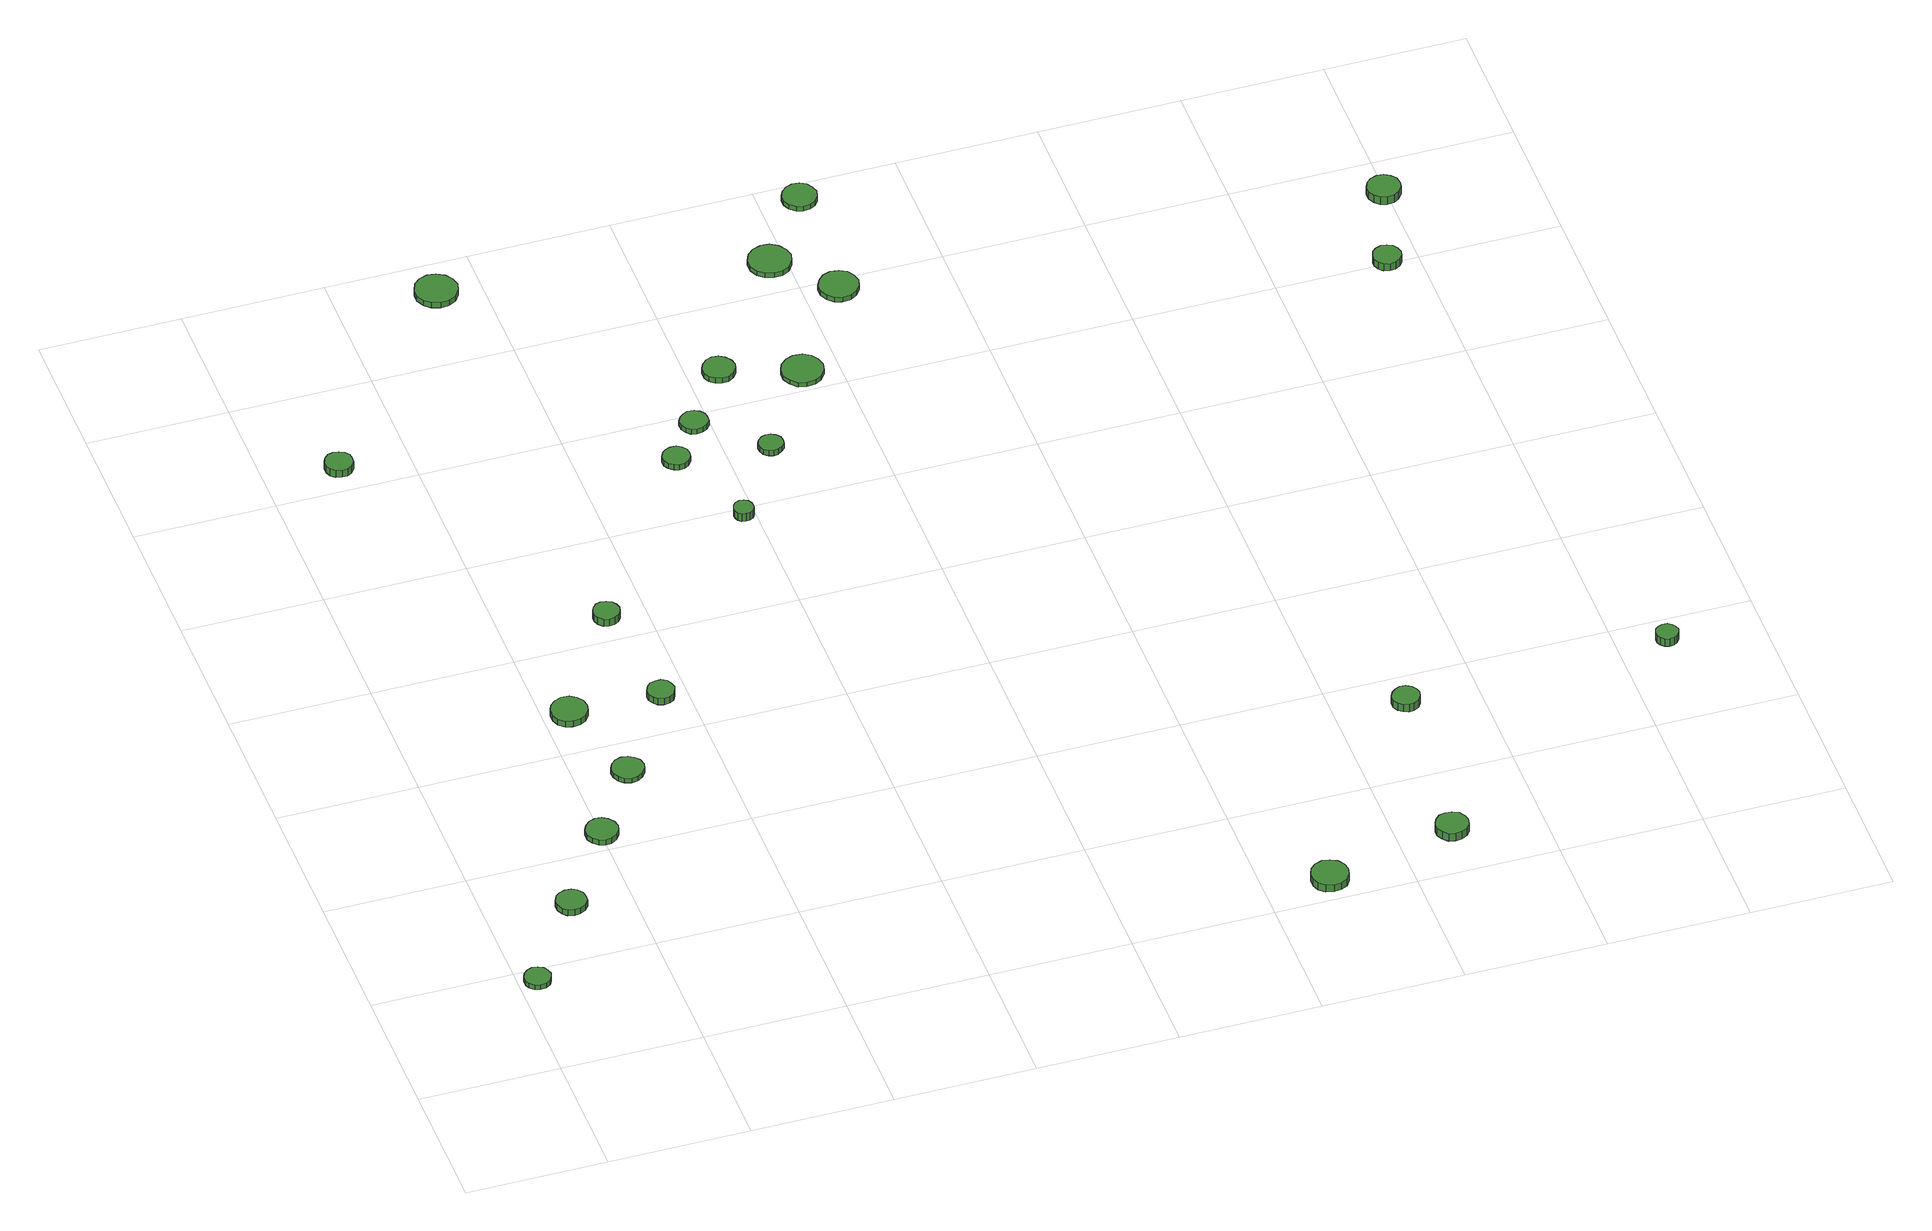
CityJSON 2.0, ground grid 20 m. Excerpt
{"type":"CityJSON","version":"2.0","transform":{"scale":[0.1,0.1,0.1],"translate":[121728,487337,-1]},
"CityObjects":{
"tree1":{"type":"SolitaryVegetationObject","attributes":{"function":"something"},"geometry":[{"type":"MultiSurface","lod":"1","boundaries":[[[0,1,2,3,4,5,6,7,8,9,10,11,12,13,14]],[[15,16,17,18,19,20,21,22,23,24,25,26,27,28,29]],[[0,29,28,1]],[[1,28,27,2]],[[2,27,26,3]],[[3,26,25,4]],[[4,25,24,5]],[[5,24,23,6]],[[6,23,22,7]],[[7,22,21,8]],[[8,21,20,9]],[[9,20,19,10]],[[10,19,18,11]],[[11,18,17,12]],[[12,17,16,13]],[[13,16,15,14]],[[14,15,29,0]]]}]},
"tree2":{"type":"SolitaryVegetationObject","attributes":{"function":"something"},"geometry":[{"type":"MultiSurface","lod":"1","boundaries":[[[30,31,32,33,34,35,36,37,38,39,40,41,42,43,44]],[[45,46,47,48,49,50,51,52,53,54,55,56,57,58,59]],[[30,59,58,31]],[[31,58,57,32]],[[32,57,56,33]],[[33,56,55,34]],[[34,55,54,35]],[[35,54,53,36]],[[36,53,52,37]],[[37,52,51,38]],[[38,51,50,39]],[[39,50,49,40]],[[40,49,48,41]],[[41,48,47,42]],[[42,47,46,43]],[[43,46,45,44]],[[44,45,59,30]]]}]},
"tree3":{"type":"SolitaryVegetationObject","attributes":{"function":"something"},"geometry":[{"type":"MultiSurface","lod":"1","boundaries":[[[60,61,62,63,64,65,66,67,68,69,70,71,72,73,74]],[[75,76,77,78,79,80,81,82,83,84,85,86,87,88,89]],[[60,89,88,61]],[[61,88,87,62]],[[62,87,86,63]],[[63,86,85,64]],[[64,85,84,65]],[[65,84,83,66]],[[66,83,82,67]],[[67,82,81,68]],[[68,81,80,69]],[[69,80,79,70]],[[70,79,78,71]],[[71,78,77,72]],[[72,77,76,73]],[[73,76,75,74]],[[74,75,89,60]]]}]},
"tree4":{"type":"SolitaryVegetationObject","attributes":{"function":"something"},"geometry":[{"type":"MultiSurface","lod":"1","boundaries":[[[90,91,92,93,94,95,96,97,98,99,100,101,102,103,104]],[[105,106,107,108,109,110,111,112,113,114,115,116,117,118,119]],[[90,119,118,91]],[[91,118,117,92]],[[92,117,116,93]],[[93,116,115,94]],[[94,115,114,95]],[[95,114,113,96]],[[96,113,112,97]],[[97,112,111,98]],[[98,111,110,99]],[[99,110,109,100]],[[100,109,108,101]],[[101,108,107,102]],[[102,107,106,103]],[[103,106,105,104]],[[104,105,119,90]]]}]},
"tree5":{"type":"SolitaryVegetationObject","attributes":{"function":"something"},"geometry":[{"type":"MultiSurface","lod":"1","boundaries":[[[120,121,122,123,124,125,126,127,128,129,130,131,132,133,134]],[[135,136,137,138,139,140,141,142,143,144,145,146,147,148,149]],[[120,149,148,121]],[[121,148,147,122]],[[122,147,146,123]],[[123,146,145,124]],[[124,145,144,125]],[[125,144,143,126]],[[126,143,142,127]],[[127,142,141,128]],[[128,141,140,129]],[[129,140,139,130]],[[130,139,138,131]],[[131,138,137,132]],[[132,137,136,133]],[[133,136,135,134]],[[134,135,149,120]]]}]},
"tree6":{"type":"SolitaryVegetationObject","attributes":{"function":"something"},"geometry":[{"type":"MultiSurface","lod":"1","boundaries":[[[150,151,152,153,154,155,156,157,158,159,160,161,162,163,164]],[[165,166,167,168,169,170,171,172,173,174,175,176,177,178,179]],[[150,179,178,151]],[[151,178,177,152]],[[152,177,176,153]],[[153,176,175,154]],[[154,175,174,155]],[[155,174,173,156]],[[156,173,172,157]],[[157,172,171,158]],[[158,171,170,159]],[[159,170,169,160]],[[160,169,168,161]],[[161,168,167,162]],[[162,167,166,163]],[[163,166,165,164]],[[164,165,179,150]]]}]},
"tree7":{"type":"SolitaryVegetationObject","attributes":{"function":"something"},"geometry":[{"type":"MultiSurface","lod":"1","boundaries":[[[180,181,182,183,184,185,186,187,188,189,190,191,192,193,194]],[[195,196,197,198,199,200,201,202,203,204,205,206,207,208,209]],[[180,209,208,181]],[[181,208,207,182]],[[182,207,206,183]],[[183,206,205,184]],[[184,205,204,185]],[[185,204,203,186]],[[186,203,202,187]],[[187,202,201,188]],[[188,201,200,189]],[[189,200,199,190]],[[190,199,198,191]],[[191,198,197,192]],[[192,197,196,193]],[[193,196,195,194]],[[194,195,209,180]]]}]},
"tree8":{"type":"SolitaryVegetationObject","attributes":{"function":"something"},"geometry":[{"type":"MultiSurface","lod":"1","boundaries":[[[210,211,212,213,214,215,216,217,218,219,220,221,222,223,224]],[[225,226,227,228,229,230,231,232,233,234,235,236,237,238,239]],[[210,239,238,211]],[[211,238,237,212]],[[212,237,236,213]],[[213,236,235,214]],[[214,235,234,215]],[[215,234,233,216]],[[216,233,232,217]],[[217,232,231,218]],[[218,231,230,219]],[[219,230,229,220]],[[220,229,228,221]],[[221,228,227,222]],[[222,227,226,223]],[[223,226,225,224]],[[224,225,239,210]]]}]},
"tree9":{"type":"SolitaryVegetationObject","attributes":{"function":"something"},"geometry":[{"type":"MultiSurface","lod":"1","boundaries":[[[240,241,242,243,244,245,246,247,248,249,250,251,252,253,254]],[[255,256,257,258,259,260,261,262,263,264,265,266,267,268,269]],[[240,269,268,241]],[[241,268,267,242]],[[242,267,266,243]],[[243,266,265,244]],[[244,265,264,245]],[[245,264,263,246]],[[246,263,262,247]],[[247,262,261,248]],[[248,261,260,249]],[[249,260,259,250]],[[250,259,258,251]],[[251,258,257,252]],[[252,257,256,253]],[[253,256,255,254]],[[254,255,269,240]]]}]},
"tree10":{"type":"SolitaryVegetationObject","attributes":{"function":"something"},"geometry":[{"type":"MultiSurface","lod":"1","boundaries":[[[270,271,272,273,274,275,276,277,278,279,280,281,282,283,284]],[[285,286,287,288,289,290,291,292,293,294,295,296,297,298,299]],[[270,299,298,271]],[[271,298,297,272]],[[272,297,296,273]],[[273,296,295,274]],[[274,295,294,275]],[[275,294,293,276]],[[276,293,292,277]],[[277,292,291,278]],[[278,291,290,279]],[[279,290,289,280]],[[280,289,288,281]],[[281,288,287,282]],[[282,287,286,283]],[[283,286,285,284]],[[284,285,299,270]]]}]},
"tree11":{"type":"SolitaryVegetationObject","attributes":{"function":"something"},"geometry":[{"type":"MultiSurface","lod":"1","boundaries":[[[300,301,302,303,304,305,306,307,308,309,310,311,312,313,314]],[[315,316,317,318,319,320,321,322,323,324,325,326,327,328,329]],[[300,329,328,301]],[[301,328,327,302]],[[302,327,326,303]],[[303,326,325,304]],[[304,325,324,305]],[[305,324,323,306]],[[306,323,322,307]],[[307,322,321,308]],[[308,321,320,309]],[[309,320,319,310]],[[310,319,318,311]],[[311,318,317,312]],[[312,317,316,313]],[[313,316,315,314]],[[314,315,329,300]]]}]},
"tree12":{"type":"SolitaryVegetationObject","attributes":{"function":"something"},"geometry":[{"type":"MultiSurface","lod":"1","boundaries":[[[330,331,332,333,334,335,336,337,338,339,340,341,342,343,344]],[[345,346,347,348,349,350,351,352,353,354,355,356,357,358,359]],[[330,359,358,331]],[[331,358,357,332]],[[332,357,356,333]],[[333,356,355,334]],[[334,355,354,335]],[[335,354,353,336]],[[336,353,352,337]],[[337,352,351,338]],[[338,351,350,339]],[[339,350,349,340]],[[340,349,348,341]],[[341,348,347,342]],[[342,347,346,343]],[[343,346,345,344]],[[344,345,359,330]]]}]},
"tree13":{"type":"SolitaryVegetationObject","attributes":{"function":"something"},"geometry":[{"type":"MultiSurface","lod":"1","boundaries":[[[360,361,362,363,364,365,366,367,368,369,370,371,372,373,374]],[[375,376,377,378,379,380,381,382,383,384,385,386,387,388,389]],[[360,389,388,361]],[[361,388,387,362]],[[362,387,386,363]],[[363,386,385,364]],[[364,385,384,365]],[[365,384,383,366]],[[366,383,382,367]],[[367,382,381,368]],[[368,381,380,369]],[[369,380,379,370]],[[370,379,378,371]],[[371,378,377,372]],[[372,377,376,373]],[[373,376,375,374]],[[374,375,389,360]]]}]},
"tree14":{"type":"SolitaryVegetationObject","attributes":{"function":"something"},"geometry":[{"type":"MultiSurface","lod":"1","boundaries":[[[390,391,392,393,394,395,396,397,398,399,400,401,402,403,404]],[[405,406,407,408,409,410,411,412,413,414,415,416,417,418,419]],[[390,419,418,391]],[[391,418,417,392]],[[392,417,416,393]],[[393,416,415,394]],[[394,415,414,395]],[[395,414,413,396]],[[396,413,412,397]],[[397,412,411,398]],[[398,411,410,399]],[[399,410,409,400]],[[400,409,408,401]],[[401,408,407,402]],[[402,407,406,403]],[[403,406,405,404]],[[404,405,419,390]]]}]},
"tree15":{"type":"SolitaryVegetationObject","attributes":{"function":"something"},"geometry":[{"type":"MultiSurface","lod":"1","boundaries":[[[420,421,422,423,424,425,426,427,428,429,430,431,432,433,434]],[[435,436,437,438,439,440,441,442,443,444,445,446,447,448,449]],[[420,449,448,421]],[[421,448,447,422]],[[422,447,446,423]],[[423,446,445,424]],[[424,445,444,425]],[[425,444,443,426]],[[426,443,442,427]],[[427,442,441,428]],[[428,441,440,429]],[[429,440,439,430]],[[430,439,438,431]],[[431,438,437,432]],[[432,437,436,433]],[[433,436,435,434]],[[434,435,449,420]]]}]},
"tree16":{"type":"SolitaryVegetationObject","attributes":{"function":"something"},"geometry":[{"type":"MultiSurface","lod":"1","boundaries":[[[450,451,452,453,454,455,456,457,458,459,460,461,462,463,464]],[[465,466,467,468,469,470,471,472,473,474,475,476,477,478,479]],[[450,479,478,451]],[[451,478,477,452]],[[452,477,476,453]],[[453,476,475,454]],[[454,475,474,455]],[[455,474,473,456]],[[456,473,472,457]],[[457,472,471,458]],[[458,471,470,459]],[[459,470,469,460]],[[460,469,468,461]],[[461,468,467,462]],[[462,467,466,463]],[[463,466,465,464]],[[464,465,479,450]]]}]},
"tree17":{"type":"SolitaryVegetationObject","attributes":{"function":"something"},"geometry":[{"type":"MultiSurface","lod":"1","boundaries":[[[480,481,482,483,484,485,486,487,488,489,490,491,492,493,494]],[[495,496,497,498,499,500,501,502,503,504,505,506,507,508,509]],[[480,509,508,481]],[[481,508,507,482]],[[482,507,506,483]],[[483,506,505,484]],[[484,505,504,485]],[[485,504,503,486]],[[486,503,502,487]],[[487,502,501,488]],[[488,501,500,489]],[[489,500,499,490]],[[490,499,498,491]],[[491,498,497,492]],[[492,497,496,493]],[[493,496,495,494]],[[494,495,509,480]]]}]},
"tree18":{"type":"SolitaryVegetationObject","attributes":{"function":"something"},"geometry":[{"type":"MultiSurface","lod":"1","boundaries":[[[510,511,512,513,514,515,516,517,518,519,520,521,522,523,524]],[[525,526,527,528,529,530,531,532,533,534,535,536,537,538,539]],[[510,539,538,511]],[[511,538,537,512]],[[512,537,536,513]],[[513,536,535,514]],[[514,535,534,515]],[[515,534,533,516]],[[516,533,532,517]],[[517,532,531,518]],[[518,531,530,519]],[[519,530,529,520]],[[520,529,528,521]],[[521,528,527,522]],[[522,527,526,523]],[[523,526,525,524]],[[524,525,539,510]]]}]},
"tree19":{"type":"SolitaryVegetationObject","attributes":{"function":"something"},"geometry":[{"type":"MultiSurface","lod":"1","boundaries":[[[540,541,542,543,544,545,546,547,548,549,550,551,552,553,554]],[[555,556,557,558,559,560,561,562,563,564,565,566,567,568,569]],[[540,569,568,541]],[[541,568,567,542]],[[542,567,566,543]],[[543,566,565,544]],[[544,565,564,545]],[[545,564,563,546]],[[546,563,562,547]],[[547,562,561,548]],[[548,561,560,549]],[[549,560,559,550]],[[550,559,558,551]],[[551,558,557,552]],[[552,557,556,553]],[[553,556,555,554]],[[554,555,569,540]]]}]},
"tree20":{"type":"SolitaryVegetationObject","attributes":{"function":"something"},"geometry":[{"type":"MultiSurface","lod":"1","boundaries":[[[570,571,572,573,574,575,576,577,578,579,580,581,582,583,584]],[[585,586,587,588,589,590,591,592,593,594,595,596,597,598,599]],[[570,599,598,571]],[[571,598,597,572]],[[572,597,596,573]],[[573,596,595,574]],[[574,595,594,575]],[[575,594,593,576]],[[576,593,592,577]],[[577,592,591,578]],[[578,591,590,579]],[[579,590,589,580]],[[580,589,588,581]],[[581,588,587,582]],[[582,587,586,583]],[[583,586,585,584]],[[584,585,599,570]]]}]},
"tree21":{"type":"SolitaryVegetationObject","attributes":{"function":"something"},"geometry":[{"type":"MultiSurface","lod":"1","boundaries":[[[600,601,602,603,604,605,606,607,608,609,610,611,612,613,614]],[[615,616,617,618,619,620,621,622,623,624,625,626,627,628,629]],[[600,629,628,601]],[[601,628,627,602]],[[602,627,626,603]],[[603,626,625,604]],[[604,625,624,605]],[[605,624,623,606]],[[606,623,622,607]],[[607,622,621,608]],[[608,621,620,609]],[[609,620,619,610]],[[610,619,618,611]],[[611,618,617,612]],[[612,617,616,613]],[[613,616,615,614]],[[614,615,629,600]]]}]},
"tree22":{"type":"SolitaryVegetationObject","attributes":{"function":"something"},"geometry":[{"type":"MultiSurface","lod":"1","boundaries":[[[630,631,632,633,634,635,636,637,638,639,640,641,642,643,644]],[[645,646,647,648,649,650,651,652,653,654,655,656,657,658,659]],[[630,659,658,631]],[[631,658,657,632]],[[632,657,656,633]],[[633,656,655,634]],[[634,655,654,635]],[[635,654,653,636]],[[636,653,652,637]],[[637,652,651,638]],[[638,651,650,639]],[[639,650,649,640]],[[640,649,648,641]],[[641,648,647,642]],[[642,647,646,643]],[[643,646,645,644]],[[644,645,659,630]]]}]},
"tree23":{"type":"SolitaryVegetationObject","attributes":{"function":"something"},"geometry":[{"type":"MultiSurface","lod":"1","boundaries":[[[660,661,662,663,664,665,666,667,668,669,670,671,672,673,674]],[[675,676,677,678,679,680,681,682,683,684,685,686,687,688,689]],[[660,689,688,661]],[[661,688,687,662]],[[662,687,686,663]],[[663,686,685,664]],[[664,685,684,665]],[[665,684,683,666]],[[666,683,682,667]],[[667,682,681,668]],[[668,681,680,669]],[[669,680,679,670]],[[670,679,678,671]],[[671,678,677,672]],[[672,677,676,673]],[[673,676,675,674]],[[674,675,689,660]]]}]},
"tree24":{"type":"SolitaryVegetationObject","attributes":{"function":"something"},"geometry":[{"type":"MultiSurface","lod":"1","boundaries":[[[690,691,692,693,694,695,696,697,698,699,700,701,702,703,704]],[[705,706,707,708,709,710,711,712,713,714,715,716,717,718,719]],[[690,719,718,691]],[[691,718,717,692]],[[692,717,716,693]],[[693,716,715,694]],[[694,715,714,695]],[[695,714,713,696]],[[696,713,712,697]],[[697,712,711,698]],[[698,711,710,699]],[[699,710,709,700]],[[700,709,708,701]],[[701,708,707,702]],[[702,707,706,703]],[[703,706,705,704]],[[704,705,719,690]]]}]}
},
"vertices":[
[45,177,15],[43,185,15],[39,191,15],[32,195,15],[24,196,15],[17,193,15],[11,188,15],[8,181,15],[8,173,15],[11,166,15],[17,161,15],[24,159,15],[32,159,15],[39,163,15],[43,170,15],[43,170,7],[39,163,7],[32,159,7],[24,159,7],[17,161,7],[11,166,7],[8,173,7],[8,181,7],[11,188,7],[17,193,7],[24,196,7],[32,195,7],[39,191,7],[43,185,7],[45,177,7],
[138,309,16],[137,318,16],[131,325,16],[124,329,16],[115,330,16],[106,327,16],[100,322,16],[96,313,16],[96,305,16],[100,296,16],[106,290,16],[115,288,16],[124,289,16],[131,293,16],[137,300,16],[137,300,6],[131,293,6],[124,289,6],[115,288,6],[106,290,6],[100,296,6],[96,305,6],[96,313,6],[100,322,6],[106,327,6],[115,330,6],[124,329,6],[131,325,6],[137,318,6],[138,309,6],
[224,433,15],[222,442,15],[216,450,15],[208,455,15],[199,456,15],[190,453,15],[183,446,15],[179,438,15],[179,428,15],[183,420,15],[190,413,15],[199,410,15],[208,411,15],[216,416,15],[222,424,15],[222,424,6],[216,416,6],[208,411,6],[199,410,6],[190,413,6],[183,420,6],[179,428,6],[179,438,6],[183,446,6],[190,453,6],[199,456,6],[208,455,6],[216,450,6],[222,442,6],[224,433,6],
[296,540,15],[294,550,15],[288,557,15],[280,562,15],[271,563,15],[262,560,15],[255,554,15],[251,545,15],[251,536,15],[255,527,15],[262,521,15],[271,518,15],[280,519,15],[288,524,15],[294,531,15],[294,531,7],[288,524,7],[280,519,7],[271,518,7],[262,521,7],[255,527,7],[251,536,7],[251,545,7],[255,554,7],[262,560,7],[271,563,7],[280,562,7],[288,557,7],[294,550,7],[296,540,7],
[261,675,17],[259,686,17],[253,694,17],[244,700,17],[233,701,17],[223,697,17],[215,690,17],[211,681,17],[211,670,17],[215,660,17],[223,653,17],[233,650,17],[244,651,17],[253,656,17],[259,665,17],[259,665,7],[253,656,7],[244,651,7],[233,650,7],[223,653,7],[215,660,7],[211,670,7],[211,681,7],[215,690,7],[223,697,7],[233,701,7],[244,700,7],[253,694,7],[259,686,7],[261,675,7],
[122,1246,19],[121,1254,19],[116,1260,19],[109,1264,19],[101,1265,19],[93,1263,19],[87,1257,19],[84,1250,19],[84,1242,19],[87,1234,19],[93,1229,19],[101,1227,19],[109,1227,19],[116,1231,19],[121,1238,19],[121,1238,7],[116,1231,7],[109,1227,7],[101,1227,7],[93,1229,7],[87,1234,7],[84,1242,7],[84,1250,7],[87,1257,7],[93,1263,7],[101,1265,7],[109,1264,7],[116,1260,7],[121,1254,7],[122,1246,7],
[383,673,18],[381,681,18],[377,688,18],[370,692,18],[362,692,18],[354,690,18],[349,685,18],[345,677,18],[345,669,18],[349,662,18],[354,657,18],[362,654,18],[370,655,18],[377,659,18],[381,666,18],[381,666,7],[377,659,7],[370,655,7],[362,654,7],[354,657,7],[349,662,7],[345,669,7],[345,677,7],[349,685,7],[354,690,7],[362,692,7],[370,692,7],[377,688,7],[381,681,7],[383,673,7],
[362,842,24],[360,849,24],[356,855,24],[349,859,24],[341,860,24],[334,858,24],[328,852,24],[325,845,24],[325,838,24],[328,831,24],[334,825,24],[341,823,24],[349,824,24],[356,828,24],[360,834,24],[360,834,12],[356,828,12],[349,824,12],[341,823,12],[334,825,12],[328,831,12],[325,838,12],[325,845,12],[328,852,12],[334,858,12],[341,860,12],[349,859,12],[356,855,12],[360,849,12],[362,842,12],
[367,1540,16],[364,1552,16],[357,1562,16],[346,1568,16],[334,1570,16],[322,1566,16],[313,1558,16],[308,1546,16],[308,1534,16],[313,1523,16],[322,1515,16],[334,1511,16],[346,1512,16],[357,1518,16],[364,1528,16],[364,1528,7],[357,1518,7],[346,1512,7],[334,1511,7],[322,1515,7],[313,1523,7],[308,1534,7],[308,1546,7],[313,1558,7],[322,1566,7],[334,1570,7],[346,1568,7],[357,1562,7],[364,1552,7],[367,1540,7],
[552,1118,16],[551,1126,16],[546,1133,16],[539,1137,16],[531,1137,16],[524,1135,16],[518,1130,16],[514,1122,16],[514,1114,16],[518,1107,16],[524,1102,16],[531,1099,16],[539,1100,16],[546,1104,16],[551,1111,16],[551,1111,7],[546,1104,7],[539,1100,7],[531,1099,7],[524,1102,7],[518,1107,7],[514,1114,7],[514,1122,7],[518,1130,7],[524,1135,7],[531,1137,7],[539,1137,7],[546,1133,7],[551,1126,7],[552,1118,7],
[597,985,22],[596,990,22],[593,995,22],[588,998,22],[582,999,22],[576,997,22],[572,993,22],[570,987,22],[570,982,22],[572,976,22],[576,972,22],[582,971,22],[588,971,22],[593,974,22],[596,979,22],[596,979,9],[593,974,9],[588,971,9],[582,971,9],[576,972,9],[572,976,9],[570,982,9],[570,987,9],[572,993,9],[576,997,9],[582,999,9],[588,998,9],[593,995,9],[596,990,9],[597,985,9],
[598,1180,15],[597,1188,15],[592,1195,15],[585,1199,15],[576,1200,15],[569,1197,15],[563,1192,15],[559,1185,15],[559,1176,15],[563,1169,15],[569,1163,15],[576,1161,15],[585,1162,15],[592,1166,15],[597,1172,15],[597,1172,7],[592,1166,7],[585,1162,7],[576,1161,7],[569,1163,7],[563,1169,7],[559,1176,7],[559,1185,7],[563,1192,7],[569,1197,7],[576,1200,7],[585,1199,7],[592,1195,7],[597,1188,7],[598,1180,7],
[678,1104,16],[677,1111,16],[672,1117,16],[666,1120,16],[659,1121,16],[653,1119,16],[647,1114,16],[644,1108,16],[644,1101,16],[647,1094,16],[653,1089,16],[659,1087,16],[666,1088,16],[672,1092,16],[677,1097,16],[677,1097,7],[672,1092,7],[666,1088,7],[659,1087,7],[653,1089,7],[647,1094,7],[644,1101,7],[644,1108,7],[647,1114,7],[653,1119,7],[659,1121,7],[666,1120,7],[672,1117,7],[677,1111,7],[678,1104,7],
[666,1270,16],[664,1279,16],[658,1287,16],[650,1292,16],[641,1293,16],[632,1290,16],[625,1283,16],[621,1275,16],[621,1265,16],[625,1257,16],[632,1251,16],[641,1248,16],[650,1249,16],[658,1253,16],[664,1261,16],[664,1261,7],[658,1253,7],[650,1249,7],[641,1248,7],[632,1251,7],[625,1257,7],[621,1265,7],[621,1275,7],[625,1283,7],[632,1290,7],[641,1293,7],[650,1292,7],[658,1287,7],[664,1279,7],[666,1270,7],
[1112,28,30],[1110,38,30],[1104,47,30],[1094,52,30],[1084,54,30],[1073,50,30],[1065,43,30],[1061,33,30],[1061,22,30],[1065,12,30],[1073,5,30],[1084,2,30],[1094,3,30],[1104,8,30],[1110,17,30],[1110,17,18],[1104,8,18],[1094,3,18],[1084,2,18],[1073,5,18],[1065,12,18],[1061,22,18],[1061,33,18],[1065,43,18],[1073,50,18],[1084,54,18],[1094,52,18],[1104,47,18],[1110,38,18],[1112,28,18],
[778,1235,14],[775,1247,14],[768,1257,14],[758,1263,14],[745,1264,14],[734,1260,14],[725,1252,14],[720,1241,14],[720,1229,14],[725,1218,14],[734,1209,14],[745,1206,14],[758,1207,14],[768,1213,14],[775,1223,14],[775,1223,7],[768,1213,7],[758,1207,7],[745,1206,7],[734,1209,7],[725,1218,7],[720,1229,7],[720,1241,7],[725,1252,7],[734,1260,7],[745,1264,7],[758,1263,7],[768,1257,7],[775,1247,7],[778,1235,7],
[807,1458,15],[804,1470,15],[797,1480,15],[786,1487,15],[774,1488,15],[762,1484,15],[753,1476,15],[748,1465,15],[748,1452,15],[753,1441,15],[762,1433,15],[774,1429,15],[786,1430,15],[797,1436,15],[804,1446,15],[804,1446,7],[797,1436,7],[786,1430,7],[774,1429,7],[762,1433,7],[753,1441,7],[748,1452,7],[748,1465,7],[753,1476,7],[762,1484,7],[774,1488,7],[786,1487,7],[797,1480,7],[804,1470,7],[807,1458,7],
[876,1381,15],[873,1392,15],[867,1402,15],[857,1407,15],[845,1409,15],[834,1405,15],[826,1397,15],[821,1387,15],[821,1375,15],[826,1365,15],[834,1357,15],[845,1354,15],[857,1355,15],[867,1361,15],[873,1370,15],[873,1370,7],[867,1361,7],[857,1355,7],[845,1354,7],[834,1357,7],[826,1365,7],[821,1375,7],[821,1387,7],[826,1397,7],[834,1405,7],[845,1409,7],[857,1407,7],[867,1402,7],[873,1392,7],[876,1381,7],
[1295,72,30],[1293,81,30],[1288,89,30],[1279,93,30],[1270,94,30],[1261,92,30],[1254,85,30],[1250,77,30],[1250,67,30],[1254,59,30],[1261,52,30],[1270,50,30],[1279,51,30],[1288,55,30],[1293,63,30],[1293,63,17],[1288,55,17],[1279,51,17],[1270,50,17],[1261,52,17],[1254,59,17],[1250,67,17],[1250,77,17],[1254,85,17],[1261,92,17],[1270,94,17],[1279,93,17],[1288,89,17],[1293,81,17],[1295,72,17],
[880,1569,15],[877,1579,15],[872,1587,15],[863,1592,15],[853,1593,15],[844,1590,15],[836,1583,15],[832,1574,15],[832,1564,15],[836,1555,15],[844,1548,15],[853,1545,15],[863,1546,15],[872,1551,15],[877,1559,15],[877,1559,7],[872,1551,7],[863,1546,7],[853,1545,7],[844,1548,7],[836,1555,7],[832,1564,7],[832,1574,7],[836,1583,7],[844,1590,7],[853,1593,7],[863,1592,7],[872,1587,7],[877,1579,7],[880,1569,7],
[1315,336,31],[1313,343,31],[1308,350,31],[1301,354,31],[1293,355,31],[1286,352,31],[1280,347,31],[1276,340,31],[1276,331,31],[1280,324,31],[1286,319,31],[1293,316,31],[1301,317,31],[1308,321,31],[1313,328,31],[1313,328,18],[1308,321,18],[1301,317,18],[1293,316,18],[1286,319,18],[1280,324,18],[1276,331,18],[1276,340,18],[1280,347,18],[1286,352,18],[1293,355,18],[1301,354,18],[1308,350,18],[1313,343,18],[1315,336,18],
[1682,350,30],[1680,356,30],[1676,361,30],[1671,365,30],[1664,365,30],[1658,363,30],[1653,359,30],[1651,353,30],[1651,346,30],[1653,341,30],[1658,336,30],[1664,334,30],[1671,335,30],[1676,338,30],[1680,343,30],[1680,343,17],[1676,338,17],[1671,335,17],[1664,334,17],[1658,336,17],[1653,341,17],[1651,346,17],[1651,353,17],[1653,359,17],[1658,363,17],[1664,365,17],[1671,365,17],[1676,361,17],[1680,356,17],[1682,350,17],
[1575,1197,25],[1573,1205,25],[1568,1212,25],[1561,1216,25],[1553,1217,25],[1545,1214,25],[1539,1209,25],[1536,1201,25],[1536,1193,25],[1539,1186,25],[1545,1180,25],[1553,1178,25],[1561,1179,25],[1568,1183,25],[1573,1189,25],[1573,1189,13],[1568,1183,13],[1561,1179,13],[1553,1178,13],[1545,1180,13],[1539,1186,13],[1536,1193,13],[1536,1201,13],[1539,1209,13],[1545,1214,13],[1553,1217,13],[1561,1216,13],[1568,1212,13],[1573,1205,13],[1575,1197,13],
[1617,1327,28],[1615,1337,28],[1609,1344,28],[1601,1349,28],[1591,1350,28],[1582,1347,28],[1575,1341,28],[1571,1332,28],[1571,1322,28],[1575,1314,28],[1582,1307,28],[1591,1304,28],[1601,1305,28],[1609,1310,28],[1615,1318,28],[1615,1318,15],[1609,1310,15],[1601,1305,15],[1591,1304,15],[1582,1307,15],[1575,1314,15],[1571,1322,15],[1571,1332,15],[1575,1341,15],[1582,1347,15],[1591,1350,15],[1601,1349,15],[1609,1344,15],[1615,1337,15],[1617,1327,15]
]}
